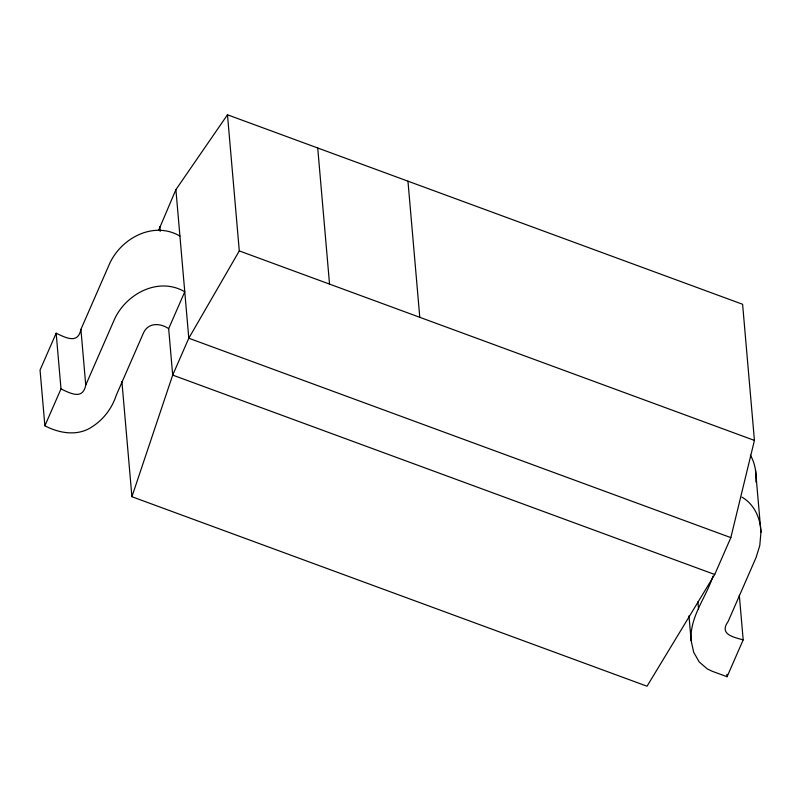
<?xml version="1.0" encoding="UTF-8"?>
<svg xmlns="http://www.w3.org/2000/svg" width="801" height="801" viewBox="0 0 801 801"><rect width="100%" height="100%" fill="white"/><g stroke="black" fill="none" stroke-linecap="round" stroke-linejoin="round"><path stroke-width="1.2" d="M755.944 482.042C756.555 472.82 755.063 463.228 750.387 455.148M755.533 470.087L760.95 532.234L759.779 545.581L756.044 557.606L728.169 621.406C719.138 633.971 732.254 636.925 743.188 639.869L727.078 676.735L712.209 671.268L707.383 668.985L699.253 662.006L693.686 652.284L691.123 640.61L688.97 615.849M121.912 381.626L131.915 496.72L647.038 686.217L714.732 574.487L730.842 537.621L754.432 440.41L742.607 304.28L227.474 114.783L175.9 189.637L158.718 230.107M131.915 496.72L172.686 375.088L188.796 338.222L239.299 250.913L227.474 114.783M179.925 236.075C153.051 220.275 119.659 238.928 108.786 265.562L80.911 329.371C78.057 344.07 66.353 338.112 56.16 333.196L40.05 370.072L44.886 425.792C59.715 433.571 78.488 436.605 92.906 426.252C104.05 418.963 112.28 407.649 116.365 395.023L143.209 333.566C147.634 322.603 159.759 322.613 168.661 328.66L172.686 375.088L714.732 574.487M168.661 328.66L184.771 291.784C157.887 275.995 124.505 294.648 113.622 321.281L85.747 385.091C82.893 399.789 71.199 393.832 60.996 388.916L56.16 333.196M44.886 425.792L60.996 388.916M691.123 640.61C689.461 617.06 706.142 597.546 712.97 576.179M239.299 250.913L754.432 440.41M730.842 537.621L188.796 338.222L175.9 189.637M741.946 497.151C754.252 504.179 760.63 518.447 760.95 532.234M739.313 595.293L743.188 639.869M726.857 674.262L727.078 676.735M697.911 601.751L698.552 609.181M407.959 181.176L419.784 317.306M317.717 147.975L329.541 284.105M159.789 226.513L160.21 231.399M80.911 329.371L85.747 385.091"/></g></svg>
